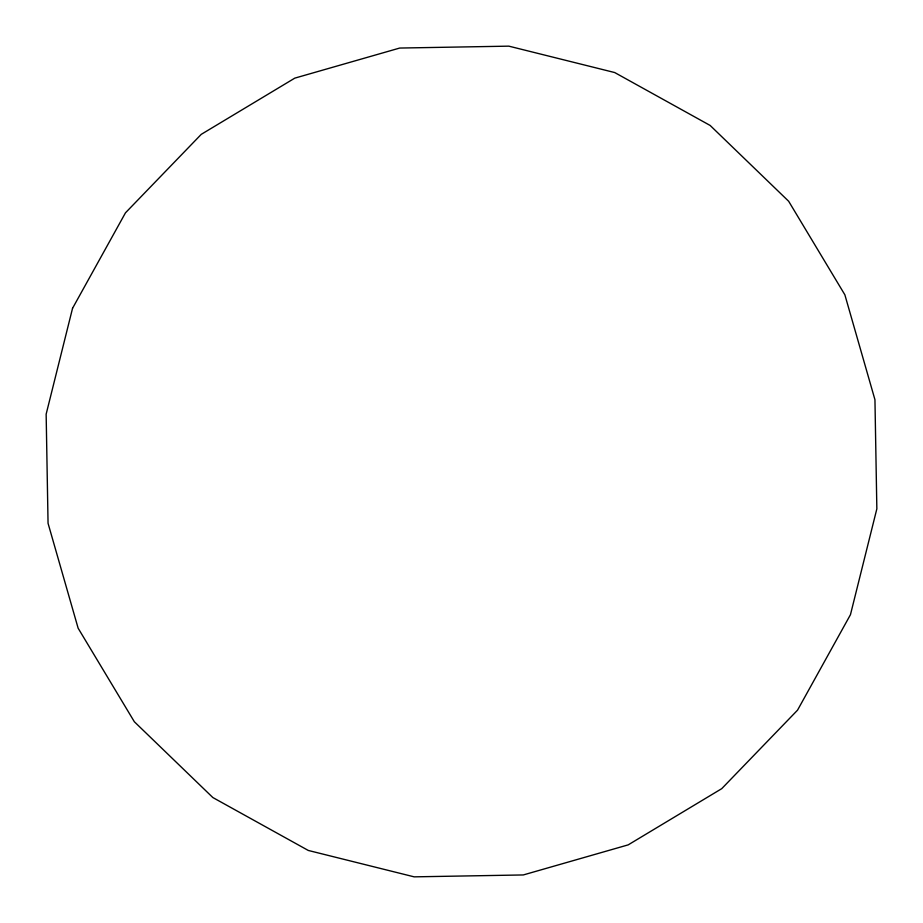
<?xml version="1.0" encoding="UTF-8"?>
<svg xmlns="http://www.w3.org/2000/svg" width="923" height="923" viewBox="0 0 923 923"><rect width="100%" height="100%" fill="white"/><g stroke="black" fill="none" stroke-linecap="round" stroke-linejoin="round"><path stroke-width="1.38" d="M72.548 308.294L46.15 414.173L48.054 523.295L78.132 628.194L134.343 721.74L212.844 797.541L308.294 850.452L414.173 876.85L523.295 874.946L628.194 844.868L721.74 788.657L797.541 710.156L850.452 614.706L876.85 508.827L874.946 399.705L844.868 294.806L788.657 201.26L710.156 125.459L614.706 72.548L508.827 46.15L399.705 48.054L294.806 78.132L201.26 134.343L125.459 212.844L72.548 308.294"/></g></svg>
